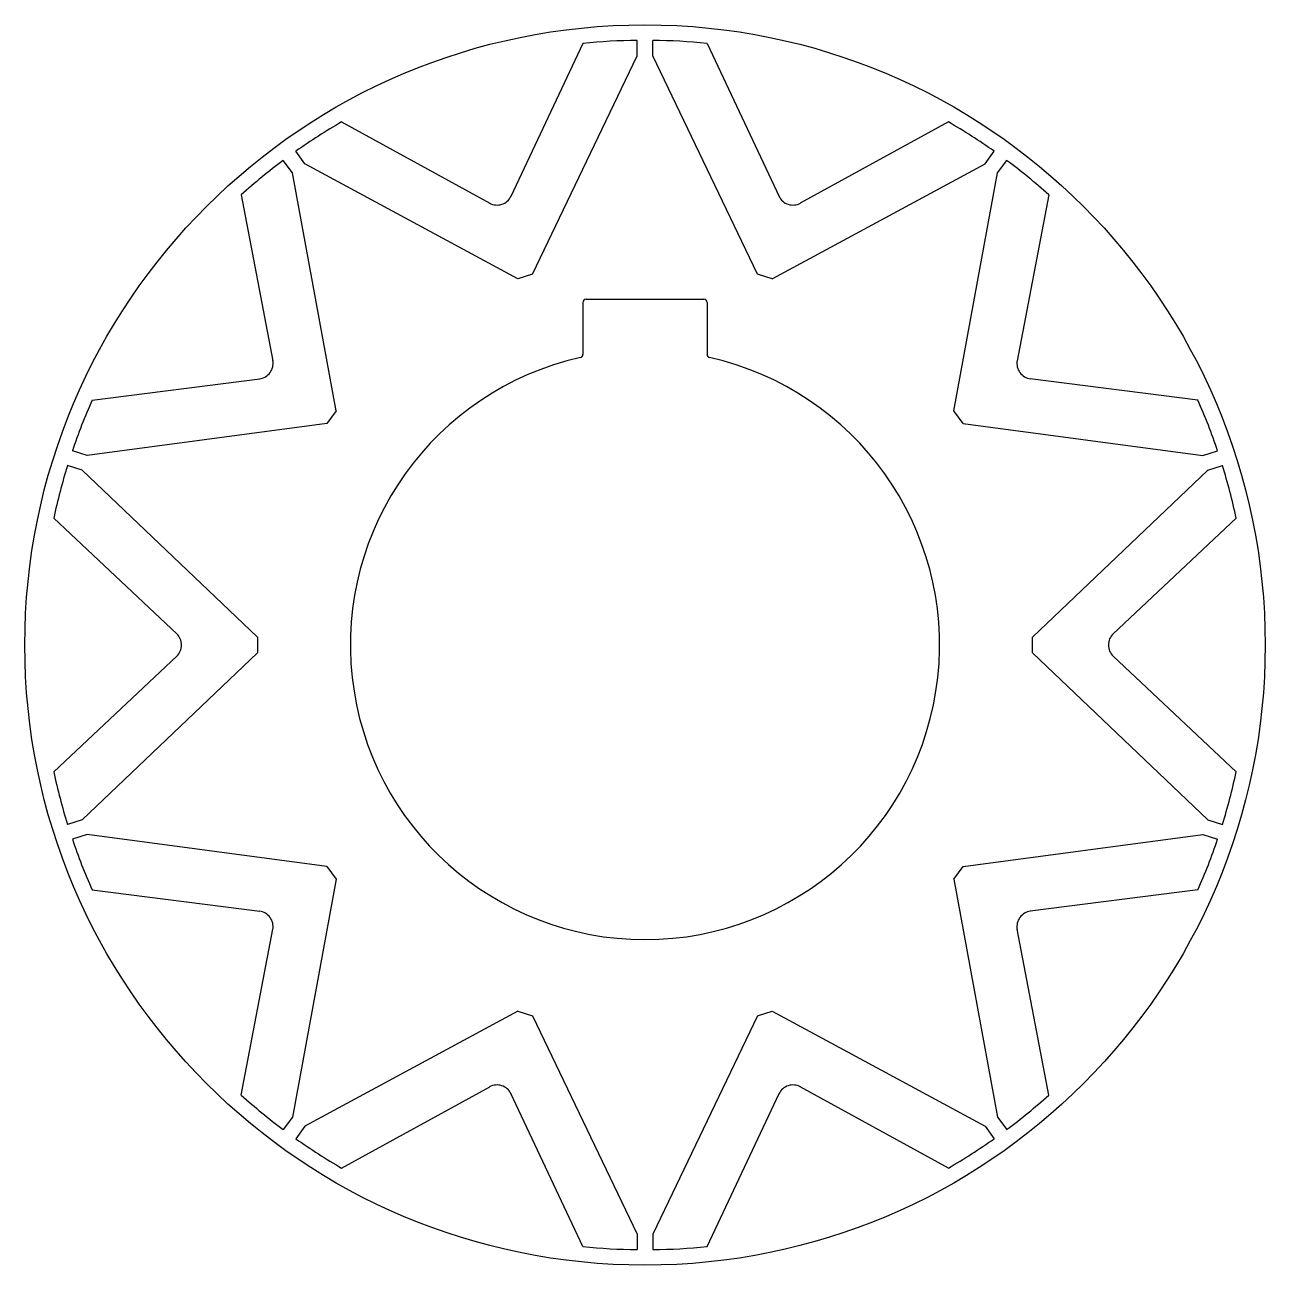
# Model space of a CAD drawing. Extents: x 6242.6 to 6322.6, y 233.6 to 313.6.
import ezdxf

# ---------------------------------------------------------------- set-up
doc = ezdxf.new("R2010")
doc.units = 0
doc.header["$LTSCALE"] = 5
doc.header["$MEASUREMENT"] = 0
doc.layers.get('0').update_dxf_attribs({"linetype": 'CONTINUOUS', "lineweight": 30})

msp = doc.modelspace()

# ---------------------------------------------------------------- linework, layer by layer
for p, q in [((6278.567, 312.369), (6273.918, 302.504)), ((6282.067, 311.571), (6282.067, 312.571)), ((6283.067, 311.571), (6283.067, 312.571)), ((6286.568, 312.369), (6291.217, 302.504)), ((6275.319, 297.501), (6282.067, 311.571)), ((6289.816, 297.501), (6283.067, 311.571)), ((6263.001, 307.311), (6272.56, 302.063)), ((6302.133, 307.311), (6292.574, 302.063)), ((6259.829, 304.021), (6259.241, 304.83)), ((6260.638, 304.609), (6260.05, 305.418)), ((6304.497, 304.609), (6305.085, 305.418)), ((6305.306, 304.021), (6305.894, 304.83)), ((6262.64, 288.671), (6259.829, 304.021)), ((6274.368, 297.192), (6260.638, 304.609)), ((6290.767, 297.192), (6304.497, 304.609)), ((6302.495, 288.671), (6305.306, 304.021)), ((6256.528, 302.608), (6258.566, 291.895)), ((6308.607, 302.608), (6306.569, 291.895)), ((6275.319, 297.501), (6274.368, 297.192)), ((6290.767, 297.192), (6289.816, 297.501)), ((6278.567, 295.675), (6278.567, 292.31)), ((6278.767, 295.875), (6286.367, 295.875)), ((6286.567, 295.675), (6286.567, 292.31)), ((6246.908, 289.368), (6257.726, 290.74)), ((6318.227, 289.368), (6307.408, 290.74)), ((6262.64, 288.671), (6262.052, 287.862)), ((6303.083, 287.862), (6302.495, 288.671)), ((6262.052, 287.862), (6246.585, 285.792)), ((6303.083, 287.862), (6318.55, 285.792)), ((6246.585, 285.792), (6245.634, 286.101)), ((6318.55, 285.792), (6319.501, 286.101)), ((6246.276, 284.841), (6245.325, 285.15)), ((6257.572, 274.075), (6246.276, 284.841)), ((6307.562, 274.075), (6318.859, 284.841)), ((6318.859, 284.841), (6319.81, 285.15)), ((6244.436, 281.758), (6252.381, 274.289)), ((6320.699, 281.758), (6312.769, 274.303)), ((6257.572, 274.075), (6257.572, 273.075)), ((6307.562, 273.075), (6307.562, 274.075)), ((6244.436, 265.391), (6252.381, 272.861)), ((6257.572, 273.075), (6246.276, 262.309)), ((6307.562, 273.075), (6318.859, 262.309)), ((6320.699, 265.391), (6312.769, 272.846)), ((6246.276, 262.309), (6245.325, 262)), ((6318.859, 262.309), (6319.81, 262)), ((6246.585, 261.358), (6245.634, 261.048)), ((6262.052, 259.287), (6246.585, 261.358)), ((6303.083, 259.287), (6318.55, 261.358)), ((6318.55, 261.358), (6319.501, 261.048)), ((6262.052, 259.287), (6262.64, 258.478)), ((6302.495, 258.478), (6303.083, 259.287)), ((6262.64, 258.478), (6259.829, 243.129)), ((6302.495, 258.478), (6305.306, 243.129)), ((6246.908, 257.782), (6257.726, 256.409)), ((6318.227, 257.782), (6307.408, 256.409)), ((6256.528, 244.541), (6258.566, 255.254)), ((6308.607, 244.541), (6306.569, 255.254)), ((6274.368, 249.958), (6260.638, 242.541)), ((6274.368, 249.958), (6275.319, 249.649)), ((6275.319, 249.649), (6282.067, 235.578)), ((6289.816, 249.649), (6283.067, 235.578)), ((6289.816, 249.649), (6290.767, 249.958)), ((6290.767, 249.958), (6304.497, 242.541)), ((6263.001, 239.838), (6272.56, 245.086)), ((6302.133, 239.838), (6292.574, 245.086)), ((6278.567, 234.78), (6273.918, 244.645)), ((6286.568, 234.78), (6291.217, 244.645)), ((6259.829, 243.129), (6259.241, 242.32)), ((6260.638, 242.541), (6260.05, 241.732)), ((6304.497, 242.541), (6305.085, 241.732)), ((6305.306, 243.129), (6305.894, 242.32)), ((6282.067, 235.578), (6282.067, 234.578)), ((6283.067, 235.578), (6283.067, 234.578))]:
    msp.add_line(p, q)
msp.add_circle((6282.567, 273.575), 40)
for centre, radius, start, end in [((6282.567, 273.575), 39, 90.73458, 95.88769), ((6282.567, 273.575), 39, 84.11231, 89.26542), ((6282.567, 273.575), 39, 120.11231, 125.26542), ((6282.567, 273.575), 39, 54.73458, 59.88769), ((6282.567, 273.575), 39, 126.73458, 131.88769), ((6282.567, 273.575), 39, 48.11231, 53.26542), ((6273.023, 302.95), 1, 241.23145, 334.76855), ((6292.112, 302.95), 1, 205.23145, 298.76855), ((6278.767, 295.675), 0.2, 90, 180), ((6286.367, 295.675), 0.2, 0, 90), ((6282.567, 273.575), 19, 102.63563, 77.36437), ((6278.367, 292.31), 0.2, 282.63563, 0), ((6286.767, 292.31), 0.2, 180, 257.36437), ((6257.579, 291.73), 1, 277.23145, 10.76855), ((6307.555, 291.73), 1, 169.23145, 262.76855), ((6282.567, 273.575), 39, 156.11231, 161.26542), ((6282.567, 273.575), 39, 18.73458, 23.88769), ((6282.567, 273.575), 39, 162.73458, 167.88769), ((6282.567, 273.575), 39, 12.11231, 17.26542), ((6251.68, 273.575), 1, 313.23145, 46.76855), ((6313.454, 273.575), 1, 133.23145, 226.76855), ((6282.567, 273.575), 39, 192.11231, 197.26542), ((6282.567, 273.575), 39, 342.73458, 347.88769), ((6282.567, 273.575), 39, 198.73458, 203.88769), ((6282.567, 273.575), 39, 336.11231, 341.26542), ((6257.579, 255.42), 1, 349.23145, 82.76855), ((6307.555, 255.42), 1, 97.23145, 190.76855), ((6273.023, 244.199), 1, 25.23145, 118.76855), ((6292.112, 244.199), 1, 61.23145, 154.76855), ((6282.567, 273.575), 39, 228.11231, 233.26542), ((6282.567, 273.575), 39, 306.73458, 311.88769), ((6282.567, 273.575), 39, 234.73458, 239.88769), ((6282.567, 273.575), 39, 300.11231, 305.26542), ((6282.567, 273.575), 39, 264.11231, 269.26542), ((6282.567, 273.575), 39, 270.73458, 275.88769)]:
    msp.add_arc(centre, radius, start, end)

doc.saveas('drawing.dxf')
